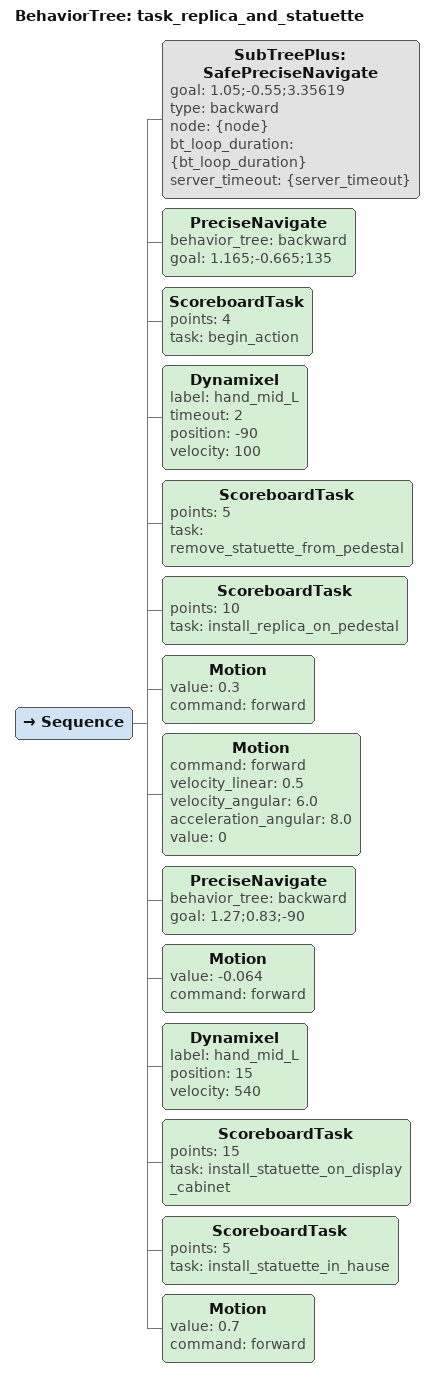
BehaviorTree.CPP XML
<root main_tree_to_execute="task_replica_and_statuette">
    <BehaviorTree ID="task_replica_and_statuette">
        <Sequence>
            <!--Navigate behavior_tree="" goal="1;-0.45;60" /-->
            <SubTreePlus ID="SafePreciseNavigate" goal="1.05;-0.55;3.35619" type="backward" node="{node}" bt_loop_duration="{bt_loop_duration}" server_timeout="{server_timeout}" />
            <!--PreciseNavigate behavior_tree="backward" goal="1.05;-0.55;135" /-->
            <PreciseNavigate behavior_tree="backward" goal="1.165;-0.665;135" />
            <ScoreboardTask points="4" task="begin_action" />
            <Dynamixel label="hand_mid_L" timeout="2" position="-90" velocity="100" />
            <ScoreboardTask points="5" task="remove_statuette_from_pedestal" />
            <ScoreboardTask points="10" task="install_replica_on_pedestal" />
            <Motion value="0.3" command="forward" />
            <!--Navigate goal="1.25;0.65;-90"/-->
            <Motion command="forward" velocity_linear="0.5" velocity_angular="6.0" acceleration_angular="8.0" value="0" />
            <PreciseNavigate behavior_tree="backward" goal="1.27;0.83;-90" />
            <Motion value="-0.064" command="forward" />
            <Dynamixel label="hand_mid_L" position="15" velocity="540" />
            <ScoreboardTask points="15" task="install_statuette_on_display_cabinet" />
            <ScoreboardTask points="5" task="install_statuette_in_hause" />
            <Motion value="0.7" command="forward" />
        </Sequence>
    </BehaviorTree>
</root>
